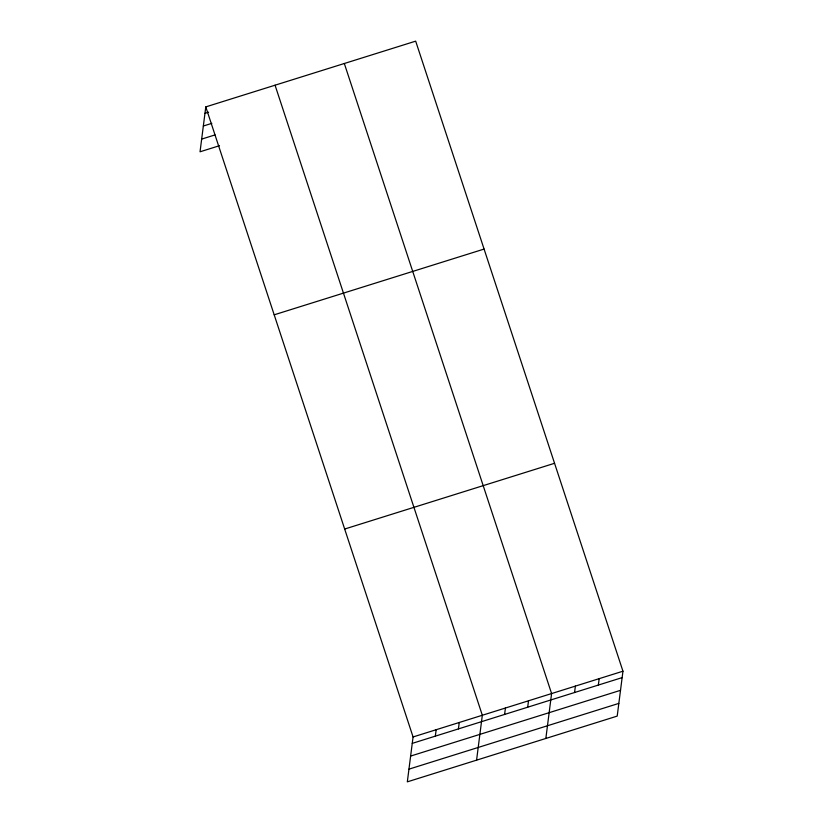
<?xml version="1.0" encoding="UTF-8"?>
<svg xmlns="http://www.w3.org/2000/svg" width="823" height="823" viewBox="0 0 823 823"><rect width="100%" height="100%" fill="white"/><g stroke="black" fill="none" stroke-linecap="round" stroke-linejoin="round"><path stroke-width="1.23" d="M205.791 106.897L413.074 736.955L407.323 781.85L617.209 716.103L622.96 671.208L415.677 41.15L205.791 106.897L200.04 151.792L219.484 145.702M435.336 736.143L436.159 729.723M458.421 728.911L459.244 722.491M476.579 760.154L482.329 715.259L275.057 85.201M504.602 714.436L505.425 708.027M527.687 707.204L528.51 700.795M545.844 738.457L551.595 693.563L344.323 63.505M574.567 692.524L575.39 686.104M598.352 685.075L599.175 678.656M204.968 113.317L208.61 112.175M203.343 126.012L211.85 123.347M201.666 139.097L215.029 134.91M274.193 314.818L484.078 249.071M344.672 529.035L554.558 463.287M413.074 736.955L622.96 671.208M412.251 743.375L622.137 677.617M410.626 756.07L620.511 690.322M408.949 769.155L618.834 703.398"/></g></svg>
